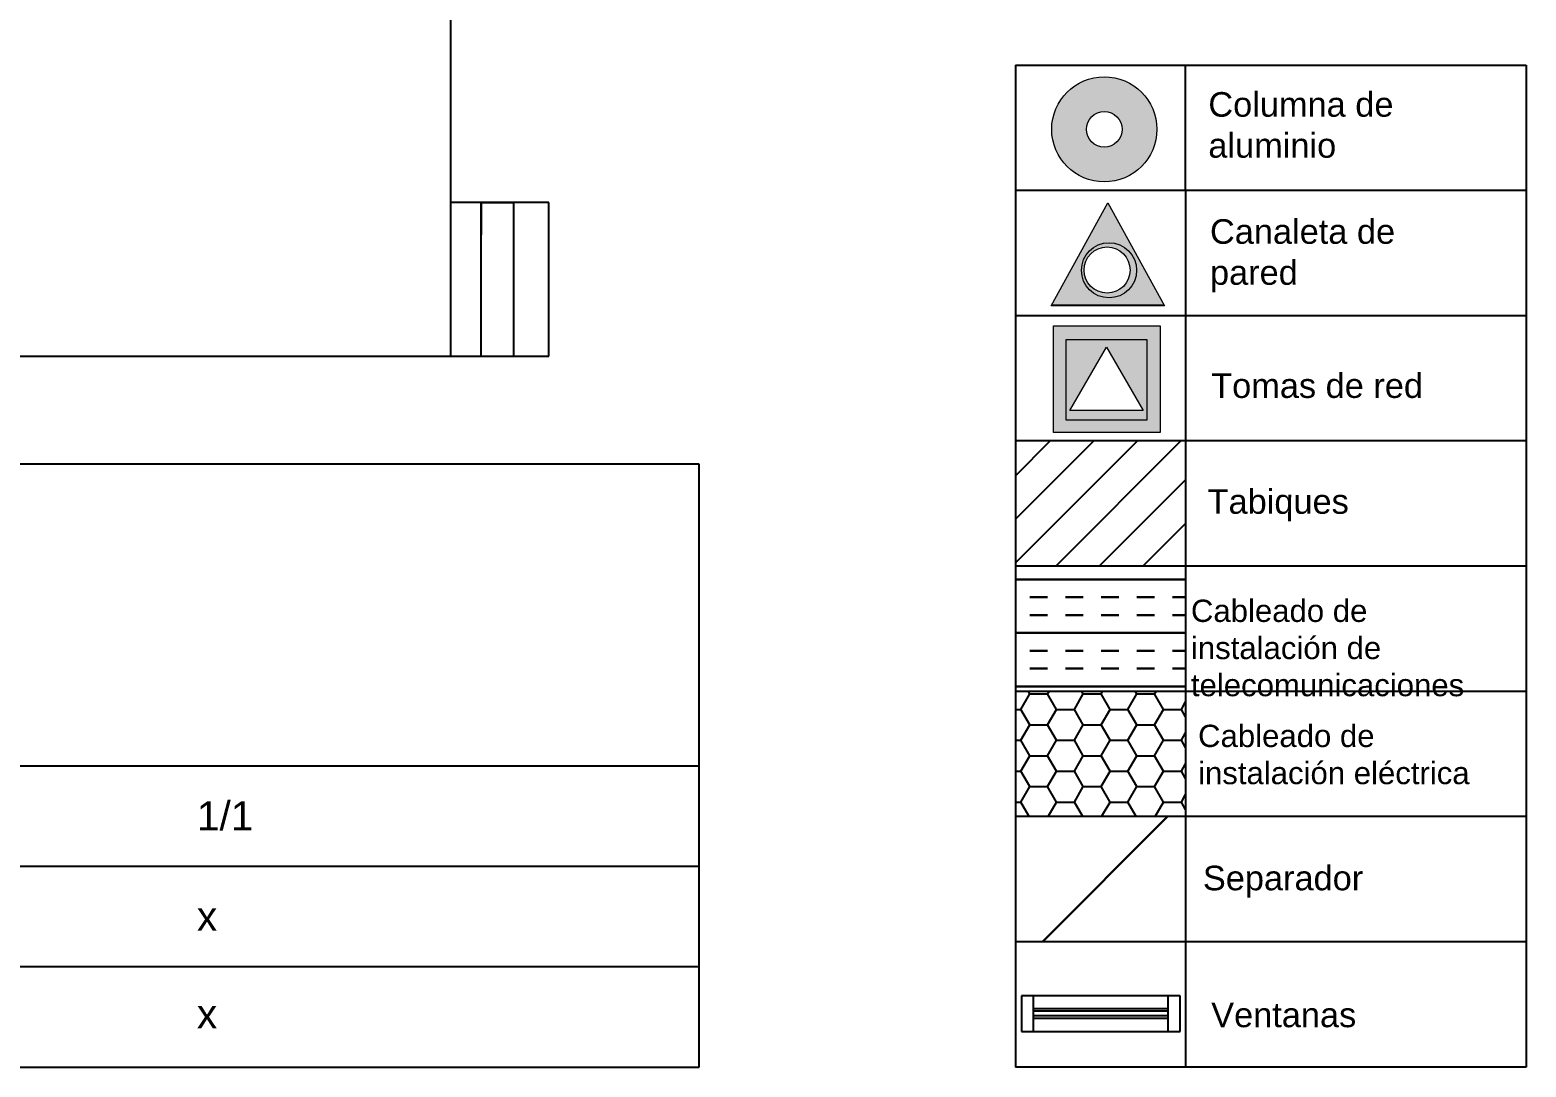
# Model space of a CAD drawing. Header units: millimetres. Extents: x 580 to 1830, y 656 to 1501.
# Drawn here: x 1342.9 to 1829.9, y 656.3 to 993.8 of the extents above; entities that cross this region are included whole.
import ezdxf

# ---------------------------------------------------------------- set-up
doc = ezdxf.new("R2010")
doc.units = ezdxf.units.MM
for name, color, linetype, lineweight in [('1 T Bajante2', 106, 'Continuous', 13), ('1T Puntos voz y datos', 144, 'Continuous', 20), ('1T Ref', 7, 'Continuous', 30), ('instalacion electrica', 160, 'Continuous', 30), ('Planta1', 250, 'Continuous', 15)]:
    doc.layers.add(name, color=color, linetype=linetype, lineweight=lineweight)
doc.layers.add('cableado telecomunicaciones', color=7, linetype='Continuous', true_color=0xe679fc)
doc.layers.add('separador', color=1, linetype='Continuous', lineweight=30, true_color=0xff0000)
doc.layers.add('tabiques', color=70, linetype='Continuous')
doc.layers.add('Ventanas', color=130, linetype='Continuous')
doc.styles.get("Standard").update_dxf_attribs({"font": 'arial.ttf'})

# ---------------------------------------------------------------- blocks, each defined once
blk = doc.blocks.new('bloqueCajetin')
for p, q in [((0, 36), (-180, 36)), ((0, 0), (0, 36)), ((-180, 18), (0, 18)), ((-60, 12), (0, 12)), ((-60, 6), (0, 6)), ((-180, 0), (0, 0))]:
    blk.add_line(p, q)
blk = doc.blocks.new('canaletaBaixantePequena')
at = {"layer": '1 T Bajante2', "linetype": 'Continuous', "lineweight": 9}
h = blk.add_hatch(color=106, dxfattribs=at)
h.set_gradient(color1=(0, 127, 31), color2=(0, 127, 31), tint=0.41, name='SPHERICAL')
h.paths.add_polyline_path([(0.2023, 0.3673), (0, 0), (0.4047, 0)])
h.paths.add_polyline_path([(0.2817, 0.1277, -1), (0.1173, 0.1277, -1)], flags=16)
blk.add_lwpolyline([(0.2023, 0.3673), (0.2023, 0.3673), (0.4047, 0), (0, 0)], close=True, dxfattribs=at)
at = {"layer": '1 T Bajante2', "linetype": 'Continuous'}
blk.add_circle((0.2065, 0.1268), 0.0983, dxfattribs=at)
at = {"layer": '1 T Bajante2', "linetype": 'Continuous', "lineweight": 9}
blk.add_circle((0.1995, 0.1277), 0.0822, dxfattribs=at)
blk = doc.blocks.new('Datos de Piso')
at = {"layer": '1T Puntos voz y datos', "linetype": 'Continuous'}
h = blk.add_hatch(color=256, dxfattribs=at)
h.paths.add_polyline_path([(-0.174, 0.3578), (-0.174, -0.0009), (0.1851, -0.0009), (0.1851, 0.3578)])
h.paths.add_polyline_path([(0.004, 0.2858), (0.1272, 0.0725), (-0.1191, 0.0725)], flags=16)
for p, q in [((-0.1314, 0.0404), (-0.1314, 0.3114)), ((0.1395, 0.3114), (0.1395, 0.0404)), ((0.1395, 0.0404), (-0.1314, 0.0404))]:
    blk.add_line(p, q, dxfattribs=at)
for points in [[(-0.174, 0.3578), (0.1851, 0.3578), (0.1851, -0.0009), (-0.174, -0.0009)], [(0.004, 0.2858), (0.1272, 0.0725), (-0.1191, 0.0725)]]:
    blk.add_lwpolyline(points, close=True, dxfattribs=at)
blk.add_lwpolyline([(-0.1314, 0.3114), (0.1395, 0.3114)], dxfattribs=at)
blk = doc.blocks.new('puntosAccesoVozDatos')
at = {"layer": '1T Puntos voz y datos', "linetype": 'Continuous'}
blk.add_blockref('Datos de Piso', (0.174, 0.0009), dxfattribs=at)
blk = doc.blocks.new('*U37')
for p, q in [((0.6666, 0.15), (0, 0.15)), ((0, 0.15), (0, 0)), ((0.05, 0), (0.05, 0.15)), ((0.6166, 0), (0.6166, 0.15)), ((0.6666, 0), (0.6666, 0.15)), ((0.6166, 0.095), (0.05, 0.095)), ((0.6166, 0.085), (0.05, 0.085)), ((0.6166, 0.065), (0.05, 0.065)), ((0, 0), (0.6666, 0)), ((0.6166, 0.055), (0.05, 0.055))]:
    blk.add_line(p, q)
blk = doc.blocks.new('columnaOcaBaixante')
at = {"layer": '1T Ref', "linetype": 'Continuous', "lineweight": 9}
h = blk.add_hatch(color=1, dxfattribs=at)
h.set_gradient(color1=(245, 0, 0), one_color=1, tint=1, name='SPHERICAL')
h.paths.add_polyline_path([(-0.1966, 0, 1), (0.1966, 0, 1)])
h.paths.add_polyline_path([(0.0668, 0, -1), (-0.0668, 0, -1)], flags=16)
at = {"layer": '1T Ref', "color": 0, "linetype": 'Continuous', "lineweight": 9}
for radius in [0.1966, 0.0668]:
    blk.add_circle((0, 0), radius, dxfattribs=at)

msp = doc.modelspace()

# ---------------------------------------------------------------- hatches: boundary and pattern name
at = {"layer": 'cableado telecomunicaciones'}
h = msp.add_hatch(dxfattribs=at)
h.set_pattern_fill('HONEY', color=256, scale=1.828156)
h.set_pattern_definition([(0, (-1013.2864, -438.7466), (8.706593, 5.026754), [5.804396, -11.60879]), (120, (-1013.2864, -438.7466), (-8.706593, 5.026754), [5.804396, -11.60879]), (60, (-1013.2864, -438.7466), (2e-08, 10.053508), [-11.60879, 5.804396])])
h.paths.add_polyline_path([(1663.69, 778.55), (1663.69, 737.8), (1719.08, 737.8), (1719.08, 778.55)])
at = {"layer": 'instalacion electrica'}
h = msp.add_hatch(dxfattribs=at)
h.set_pattern_fill('INSUL', color=256, scale=1.828156)
h.set_pattern_definition([(0, (-1013.286, -438.747), (0, 17.41319), []), (0, (-1013.286, -432.942), (0, 17.41319), [5.804396, -5.804396]), (0, (-1013.286, -427.138), (0, 17.41319), [5.804396, -5.804396])])
h.paths.add_polyline_path([(1719.08, 778.55), (1719.08, 819.3), (1663.69, 819.3), (1663.69, 778.55)])
at = {"layer": 'separador'}
h = msp.add_hatch(dxfattribs=at)
h.set_pattern_fill('ANSI31', color=256, scale=11.135133)
h.set_pattern_definition([(45, (-1013.286, -438.747), (-24.9991, 24.9991), [])])
h.paths.add_polyline_path([(1719.08, 697.04), (1719.08, 737.8), (1663.69, 737.8), (1663.69, 697.04)])
at = {"layer": 'tabiques'}
h = msp.add_hatch(dxfattribs=at)
h.set_pattern_fill('ANSI31', color=256, scale=3.157724)
h.set_pattern_definition([(45, (-1013.286, -438.747), (-7.089293, 7.089293), [])])
h.paths.add_polyline_path([(1663.69, 860.06), (1663.69, 819.3), (1719.08, 819.3), (1719.08, 860.06)])

# ---------------------------------------------------------------- linework, layer by layer
for p, q in [((1479.79, 1002.46), (1479.79, 887.68)), ((1663.69, 982.32), (1663.69, 656.29)), ((1663.69, 982.32), (1829.88, 982.32)), ((1719.08, 941.56), (1719.08, 982.32)), ((1829.88, 982.32), (1829.88, 656.29)), ((1829.88, 941.56), (1663.69, 941.56)), ((1719.08, 941.56), (1719.08, 656.29)), ((1511.76, 937.68), (1479.79, 937.68)), ((1489.76, 887.68), (1489.76, 937.68)), ((1489.76, 937.68), (1489.76, 927.18)), ((1489.76, 937.68), (1500.26, 937.68)), ((1500.26, 937.68), (1500.26, 887.68)), ((1511.76, 887.68), (1511.76, 937.68)), ((1712.17, 904.13), (1675.36, 904.13)), ((1829.88, 900.81), (1663.69, 900.81)), ((1329.53, 887.68), (1479.26, 887.68)), ((1479.26, 887.68), (1511.76, 887.68)), ((1479.26, 887.68), (1489.76, 887.68)), ((1829.88, 860.06), (1663.69, 860.06)), ((1829.88, 819.3), (1663.69, 819.3)), ((1829.88, 778.55), (1663.69, 778.55)), ((1829.88, 737.8), (1663.69, 737.8)), ((1829.88, 697.04), (1663.69, 697.04)), ((1829.88, 656.29), (1663.69, 656.29))]:
    msp.add_line(p, q)

# ---------------------------------------------------------------- block references
for name, p, xscale, yscale, zscale in [('columnaOcaBaixante', (1692.6, 961.46), 87.04720559905796, 87.04720559905796, 87.04720559905796), ('bloqueCajetin', (1560.73, 656.29), 5.44916171347758, 5.44916171347758, 5.44916171347758)]:
    msp.add_blockref(name, p, dxfattribs=dict(xscale=xscale, yscale=yscale, zscale=zscale))
at = {"layer": 'instalacion electrica', "xscale": 91.30456391393956, "yscale": 91.30456391393956, "zscale": 91.30456391393956}
msp.add_blockref('canaletaBaixantePequena', (1675.29, 904.01), dxfattribs=at)
at = {"layer": 'Planta1', "xscale": 96.6847527475384, "yscale": 96.6847527475384, "zscale": 96.6847527475384}
msp.add_blockref('puntosAccesoVozDatos', (1676.09, 862.85), dxfattribs=at)
at = {"layer": 'Ventanas', "xscale": 77.38033460573466, "yscale": 77.38033460573466, "zscale": 77.38033460573466}
msp.add_blockref('*U37', (1665.69, 667.88), dxfattribs=at)

# ---------------------------------------------------------------- texts
at = {"attachment_point": 1}
for s, width, gutter_width, heights, insert, char_height in [('Columna de aluminio', 62.1057, 47.59, [23.31], (1726.47, 973.57), 8), ('Canaleta de pared', 80.876, 47.59, [26.43], (1727, 932.21), 8), ('Tomas de red', 84.553, 47.59, [18.75], (1727.39, 882.05), 8), ('Tabiques', 47.3615, 47.59, [0], (1726.22, 844.35), 8), ('Cableado de instalación de telecomunicaciones', 107.1648, 47.59, [26.83], (1720.8, 808.4), 7.25), ('Cableado de instalación eléctrica', 101.4001, 47.59, [22.82], (1723.13, 767.69), 7.25), ('1/1', 80.4504, 47.35, [0], (1397.26, 742.79), 9.47), ('Separador', 47.7439, 47.59, [0], (1724.69, 721.82), 8), ('x', 80.4504, 47.35, [0], (1397.26, 710.1), 9.47), ('Ventanas', 47.8367, 47.59, [0], (1727.39, 677.27), 8), ('x', 80.4504, 47.35, [0], (1397.26, 678.35), 9.47)]:
    msp.add_mtext_dynamic_manual_height_columns(s, width=width, gutter_width=gutter_width, heights=heights, dxfattribs=dict(at, insert=insert, char_height=char_height))

doc.saveas('drawing.dxf')
